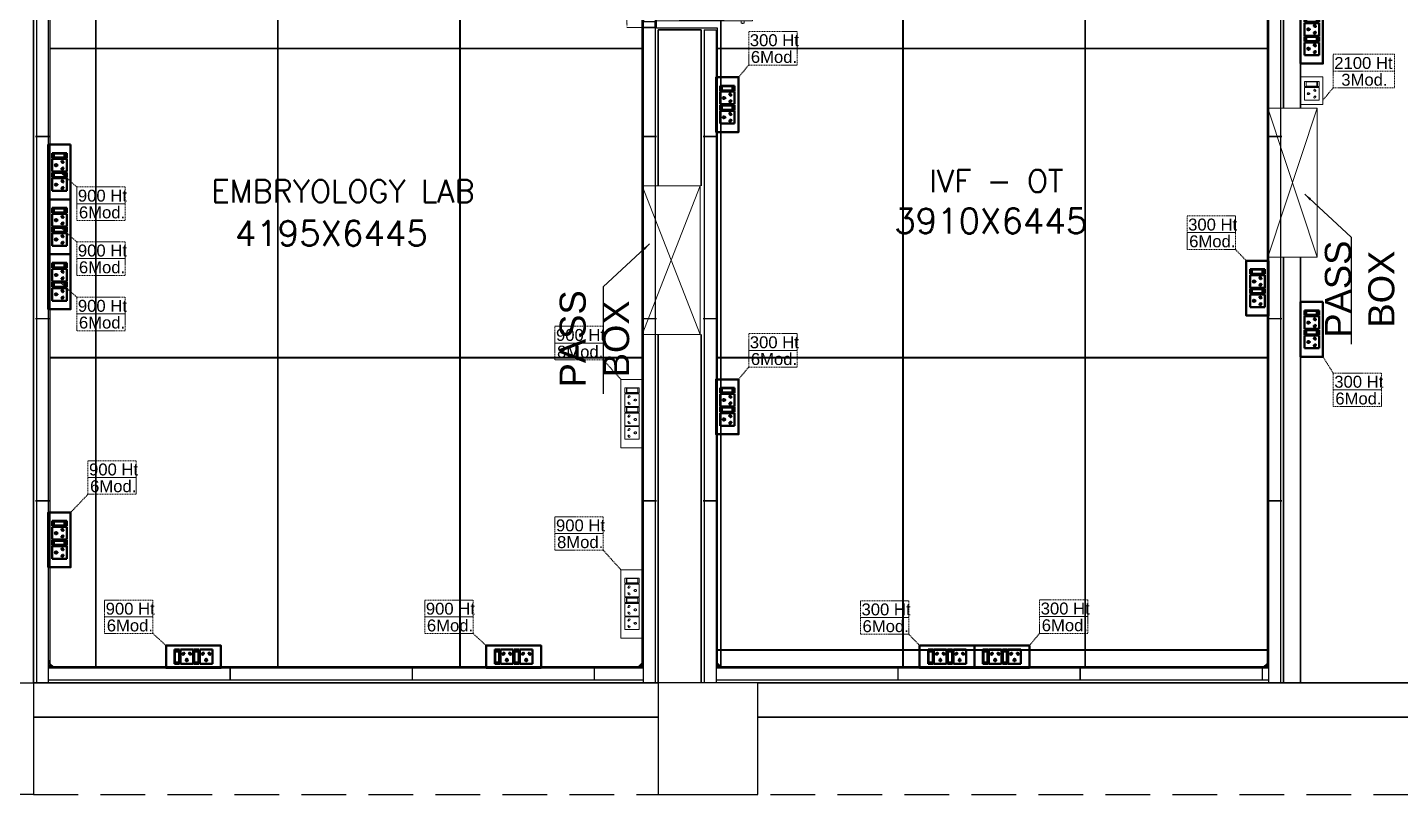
# Model space of a CAD drawing. Extents: x 3505867 to 3988380, y -625948 to -590408.
# Drawn here: x 3608277 to 3617498, y -613703 to -608553 of the extents above; entities that cross this region are included whole.
import ezdxf
from ezdxf.enums import TextEntityAlignment as Align

# ---------------------------------------------------------------- set-up
doc = ezdxf.new("R2010")
doc.units = 0
doc.header["$LTSCALE"] = 6
doc.header["$MEASUREMENT"] = 0
for name, pattern in [('1', [0]), ('DASHED2', [0.375, 0.25, -0.125]), ('HIDDEN', [0.375, 0.25, -0.125])]:
    doc.linetypes.add(name, pattern=pattern)
doc.layers.get('0').update_dxf_attribs({"linetype": 'CONTINUOUS'})
doc.layers.get('Defpoints').update_dxf_attribs({"linetype": 'CONTINUOUS'})
for name, color, linetype, lineweight in [('0 Room description', 6, 'CONTINUOUS', 5), ('0 Room Dimensions', 7, 'CONTINUOUS', 0), ('Ahlada 50mm Ceiling Panels', 191, 'CONTINUOUS', 0), ('Ahlada Coving', 3, 'CONTINUOUS', 0), ('Double Leaf Door', 4, 'CONTINUOUS', 18), ('ELE. 2N0S OF 6-16 UPS SOCKETS', 191, 'CONTINUOUS', 15), ('Partition-80WP', 7, 'CONTINUOUS', 5), ('WALL', 10, 'CONTINUOUS', 35), ('WIN', 151, 'CONTINUOUS', 9)]:
    doc.layers.add(name, color=color, linetype=linetype, lineweight=lineweight)
for name, color, linetype in [('80 mm Wall', 5, 'CONTINUOUS'), ('Chajja', 7, 'CONTINUOUS'), ('COL', 5, 'CONTINUOUS'), ('DIM', 7, 'CONTINUOUS'), ('ELE-8M 6-16A UPS SOCKET', 223, 'CONTINUOUS'), ('TEXT', 5, 'CONTINUOUS')]:
    doc.layers.add(name, color=color, linetype=linetype)
doc.layers.add('CFT_LOOPING', color=7, linetype='1', lineweight=0, true_color=0xd6d600)
doc.layers.add('ELE-6A AC SOCKET', color=7, linetype='CONTINUOUS', true_color=0x00ceb6)
doc.styles.add('ARIAL', font='')
doc.styles.add('ROMANS', font='romans.shx')
doc.styles.add('SIMPLEX', font='SIMPLEX')
doc.styles.get("Standard").update_dxf_attribs({"font": 'SIMPLEX'})
doc.styles.get('ARIAL').set_extended_font_data('Arial')
doc.dimstyles.new('AEPL1', dxfattribs={"dimtxt": 100, "dimasz": 25, "dimexe": 1.25, "dimexo": 50, "dimtad": 0, "dimdec": 0, "dimtxsty": 'ROMANS', "dimcen": 2.5, "dimclrd": 250, "dimclre": 250, "dimadec": 0, "dimazin": 0, "dimtfac": 1, "dimtdec": 0, "dimtmove": 0, "dimatfit": 3, "dimfxl": 1, "dimlwd": 0, "dimlwe": 0, "dimarcsym": 0})
doc.dimstyles.new('TEXT', dxfattribs={"dimscale": 0, "dimtxt": 500, "dimasz": 100, "dimexe": 75, "dimexo": 100, "dimgap": 50, "dimtad": 0, "dimdec": 0, "dimzin": 0, "dimdsep": 46, "dimtxsty": 'ARIAL', "dimblk": 'OBLIQUE', "dimcen": 0.09, "dimdle": 100, "dimclrd": 256, "dimclre": 256, "dimclrt": 6, "dimadec": 0, "dimazin": 0, "dimtfac": 1, "dimtdec": 0, "dimtofl": 0, "dimtmove": 2, "dimatfit": 3, "dimfxl": 1, "dimfrac": 2, "dimtolj": 1, "dimtzin": 0, "dimarcsym": 0})

# ---------------------------------------------------------------- blocks, each defined once
blk = doc.blocks.new('_Oblique')
at = {"color": 0, "linetype": 'ByBlock', "lineweight": -2}
blk.add_line((-0.5, -0.5), (0.5, 0.5), dxfattribs=at)
blk = doc.blocks.new('1500x80')
at = {"layer": 'Double Leaf Door'}
for points in [[(99336.2, -25417.9), (99341.1, -25417.9), (99341.1, -25121.4), (99336.2, -25121.4)], [(99379.8, -25121.4), (99374.8, -25121.4), (99374.8, -25417.9), (99379.8, -25417.9)], [(100704.2, -25121.4), (100709.2, -25121.4), (100709.2, -25417.9), (100704.2, -25417.9)], [(100747.8, -25417.9), (100742.9, -25417.9), (100742.9, -25121.4), (100747.8, -25121.4)]]:
    blk.add_hatch(color=6, dxfattribs=at).paths.add_polyline_path(points)
at = {"layer": 'Double Leaf Door', "color": 8}
for p, q in [((99321.8, -24985.1), (99321.8, -25003.1)), ((99336.2, -24983.1), (99323.7, -24983.1)), ((99336.2, -25581.8), (99336.2, -24927.6)), ((99336.2, -24927.6), (99379.8, -24927.6)), ((99336.2, -24983.1), (99336.2, -25005)), ((99358, -25121.4), (99358, -24927.6)), ((99379.8, -24927.6), (99379.8, -25581.8)), ((100747.8, -24927.6), (100704.2, -24927.6)), ((100704.2, -24927.6), (100704.2, -25581.8)), ((100726, -25121.4), (100726, -24927.6)), ((100747.8, -25581.8), (100747.8, -24927.6)), ((100747.8, -24983.1), (100760.3, -24983.1)), ((100747.8, -24983.1), (100747.8, -25005)), ((100762.2, -24985.1), (100762.2, -25003.1)), ((99323.7, -25005), (99336.2, -25005)), ((100760.3, -25005), (100747.8, -25005)), ((99358, -25581.8), (99358, -25417.9)), ((100726, -25581.8), (100726, -25417.9)), ((99292, -25581.8), (99292, -25661.8)), ((99332.2, -25581.8), (99292, -25581.8)), ((99294, -25583.8), (99294, -25659.8)), ((99330.2, -25583.8), (99294, -25583.8)), ((99330.2, -25658.9), (99330.2, -25583.8)), ((99332.2, -25656.9), (99332.2, -25581.8)), ((99379.8, -25581.8), (99336.2, -25581.8)), ((100704.2, -25581.8), (100747.8, -25581.8)), ((100751.8, -25656.9), (100751.8, -25581.8)), ((100751.8, -25581.8), (100792, -25581.8)), ((100753.8, -25658.9), (100753.8, -25583.8)), ((100753.8, -25583.8), (100790, -25583.8)), ((100790, -25583.8), (100790, -25659.8)), ((100792, -25581.8), (100792, -25661.8)), ((99292, -25661.8), (99332.2, -25661.8)), ((99294, -25659.8), (99332.2, -25659.8)), ((99342.1, -25658.9), (99330.2, -25658.9)), ((99344.1, -25656.9), (99332.2, -25656.9)), ((99332.2, -25659.8), (99342.1, -25659.8)), ((99332.2, -25661.8), (99344.1, -25661.8)), ((99342.1, -25659.8), (99342.1, -25658.9)), ((99344.1, -25661.8), (99344.1, -25656.9)), ((100739.9, -25661.8), (100739.9, -25656.9)), ((100739.9, -25656.9), (100751.8, -25656.9)), ((100751.8, -25661.8), (100739.9, -25661.8)), ((100741.9, -25659.8), (100741.9, -25658.9)), ((100741.9, -25658.9), (100753.8, -25658.9)), ((100751.8, -25659.8), (100741.9, -25659.8)), ((100790, -25659.8), (100751.8, -25659.8)), ((100792, -25661.8), (100751.8, -25661.8))]:
    blk.add_line(p, q, dxfattribs=at)
at = {"layer": 'Double Leaf Door', "color": 6}
for p, q in [((99379.8, -25121.4), (99336.2, -25121.4)), ((99336.2, -25121.4), (99336.2, -25417.9)), ((99341.1, -25417.9), (99341.1, -25121.4)), ((99374.8, -25417.9), (99374.8, -25121.4)), ((99379.8, -25417.9), (99379.8, -25121.4)), ((100704.2, -25417.9), (100704.2, -25121.4)), ((100704.2, -25121.4), (100747.8, -25121.4)), ((100709.2, -25417.9), (100709.2, -25121.4)), ((100742.9, -25417.9), (100742.9, -25121.4)), ((100747.8, -25121.4), (100747.8, -25417.9)), ((99336.2, -25417.9), (99379.8, -25417.9)), ((100747.8, -25417.9), (100704.2, -25417.9))]:
    blk.add_line(p, q, dxfattribs=at)
at = {"layer": 'Double Leaf Door', "color": 6, "ltscale": 100}
for p, q in [((99374.8, -25121.4), (99374.8, -25417.9)), ((100709.2, -25121.4), (100709.2, -25417.9))]:
    blk.add_line(p, q, dxfattribs=at)
at = {"layer": 'Double Leaf Door', "color": 6}
for points in [[(99336.2, -25121.4), (99336.2, -25417.9), (99341.1, -25417.9), (99341.1, -25121.4), (99336.2, -25121.4)], [(99379.8, -25121.4), (99379.8, -25417.9), (99374.8, -25417.9), (99374.8, -25121.4), (99379.8, -25121.4)], [(100704.2, -25121.4), (100704.2, -25417.9), (100709.2, -25417.9), (100709.2, -25121.4), (100704.2, -25121.4)], [(100747.8, -25121.4), (100747.8, -25417.9), (100742.9, -25417.9), (100742.9, -25121.4), (100747.8, -25121.4)]]:
    blk.add_lwpolyline(points, dxfattribs=at)
at = {"layer": 'Double Leaf Door', "ltscale": 5000}
for points in [[(99336.2, -25121.4), (99336.2, -25417.9), (99341.1, -25417.9), (99341.1, -25121.4), (99336.2, -25121.4)], [(100747.8, -25121.4), (100747.8, -25417.9), (100742.9, -25417.9), (100742.9, -25121.4), (100747.8, -25121.4)]]:
    blk.add_lwpolyline(points, dxfattribs=at)
at = {"layer": 'Double Leaf Door', "color": 8}
for centre, radius, start, end in [((99323.7, -24985.1), 1.98, 90, 180), ((99175.8, -25796.3), 892.3, 13.90597, 76.78637), ((100908.2, -25796.3), 892.3, 103.21363, 166.09403), ((100760.3, -24985.1), 1.98, 0, 90), ((99321.8, -24994.1), 3.72, 90, 270), ((99323.7, -25003.1), 1.98, 180, 270), ((100760.3, -25003.1), 1.98, 270, 0), ((100762.2, -24994.1), 3.72, 270, 90)]:
    blk.add_arc(centre, radius, start, end, dxfattribs=at)
blk = doc.blocks.new('*D135')
at = {"layer": 'Defpoints', "color": 0, "linetype": 'ByBlock'}
for p in [(-29068.9, 6885.2), (-28920, 6885.2), (-28920, 5385.2)]:
    blk.add_point(p, dxfattribs=at)
at = {"layer": 'DIM', "color": 250, "linetype": 'ByBlock', "lineweight": 0}
for p, q in [((-28970, 6885.2), (-29070.1, 6885.2)), ((-29068.9, 6860.2), (-29068.9, 6304.8)), ((-29068.9, 5410.2), (-29068.9, 5965.5)), ((-28970, 5385.2), (-29070.1, 5385.2))]:
    blk.add_line(p, q, dxfattribs=at)
at = {"layer": 'DIM', "color": 250, "linetype": 'ByBlock'}
for points in [[(-29064.7, 6860.2), (-29073, 6860.2), (-29068.9, 6885.2)], [(-29073, 5410.2), (-29064.7, 5410.2), (-29068.9, 5385.2)]]:
    blk.add_solid(points, dxfattribs=at)
at = {"layer": 'DIM', "color": 0, "linetype": 'ByBlock', "insert": (-29068.9, 6135.2), "char_height": 100, "attachment_point": 5, "rotation": 90, "style": 'ROMANS'}
blk.add_mtext('1500', dxfattribs=at)
blk = doc.blocks.new('A010004 Mezz.F. Layout Plan$0$b & c')
at = {"layer": 'Ahlada Coving', "color": 3}
for p, q in [((-4.1, 40.9), (-5.7, 42.5)), ((-2.7, 7.8), (-3.7, 7.8)), ((-3.7, 7.8), (-2.7, 6)), ((4.9, 15.3), (-2.7, 7.8)), ((-2.7, 6), (5.7, 14.4)), ((8.7, 11.4), (0.3, 3)), ((0.3, 3), (2.1, 2)), ((2.1, 3), (9.7, 10.6)), ((2.1, 2), (2.1, 3)), ((36.9, 0), (35.3, 1.6))]:
    blk.add_line(p, q, dxfattribs=at)
blk.add_lwpolyline([(-5.7, 30.7), (-5.7, 5.7), (0, 0), (25, 0), (22.8, 1.5), (13.2, 1.5), (3.6, 4.5), (3.6, 1.5), (0.6, 1.5), (-4.2, 6.3), (-4.2, 9.3), (-1.2, 9.3), (-4.2, 18.9), (-4.2, 28.4), (-5.7, 30.7)], dxfattribs=at)
for radius, start, end in [(44, 181.95475, 220.59761), (42.5, 184.1661, 265.90598), (44, 222.22858, 227.77458), (44, 229.40556, 268.11195)]:
    blk.add_arc((38.3, 44), radius, start, end, dxfattribs=at)
blk = doc.blocks.new('6MODULE-UPS')
at = {"layer": 'ELE. 2N0S OF 6-16 UPS SOCKETS', "color": 223, "lineweight": 50}
for p, q in [((-5.7, 91.9), (-5.7, 19.7)), ((-5.7, 91.9), (-5.7, 19.7)), ((19.4, 91.9), (-5.7, 91.9)), ((-5.7, 91.9), (19.4, 91.9)), ((-3.6, 84), (-3.6, 27.6)), ((17.3, 84), (-3.6, 84)), ((17.3, 27.6), (17.3, 84)), ((19.4, 19.7), (19.4, 91.9)), ((23.6, 91.9), (86.9, 91.9)), ((23.6, 19.7), (23.6, 91.9)), ((86.9, 91.9), (86.9, 19.7)), ((91.1, 91.9), (91.1, 19.7)), ((91.1, 91.9), (91.1, 19.7)), ((116.2, 91.9), (91.1, 91.9)), ((91.1, 91.9), (116.2, 91.9)), ((93.2, 84), (93.2, 27.6)), ((114.1, 84), (93.2, 84)), ((114.1, 27.6), (114.1, 84)), ((116.2, 19.7), (116.2, 91.9)), ((120.4, 19.7), (120.4, 91.9)), ((120.4, 91.9), (183.6, 91.9)), ((183.6, 91.9), (183.6, 19.7)), ((-5.7, 19.7), (19.4, 19.7)), ((-3.6, 30.1), (17.3, 30.1)), ((-3.6, 27.6), (17.3, 27.6)), ((86.9, 19.7), (23.6, 19.7)), ((91.1, 19.7), (116.2, 19.7)), ((93.2, 30.1), (114.1, 30.1)), ((93.2, 27.6), (114.1, 27.6)), ((183.6, 19.7), (120.4, 19.7))]:
    blk.add_line(p, q, dxfattribs=at)
blk.add_lwpolyline([(-48.1, 0), (226, 0), (226, 111.6), (-48.1, 111.6)], close=True, dxfattribs=at)
for centre, radius, start, end in [((55.3, 73.6), 4.92, 307.15837, 232.84163), ((55.3, 68.7), 3.14, 161.40312, 18.59688), ((152, 73.6), 4.92, 307.15837, 232.84163), ((152, 68.7), 3.14, 161.40312, 18.59688), ((37.2, 41.7), 4.24, 5.26891, 272.51003), ((40.6, 38.8), 3.42, 202.68381, 75.09514), ((69.9, 38.8), 3.42, 104.90486, 337.31619), ((73.3, 41.7), 4.24, 267.48997, 174.73109), ((134, 41.7), 4.24, 5.26891, 272.51003), ((137.3, 38.8), 3.42, 202.68381, 75.09514), ((166.7, 38.8), 3.42, 104.90486, 337.31619), ((170, 41.7), 4.24, 267.48997, 174.73109)]:
    blk.add_arc(centre, radius, start, end, dxfattribs=at)
blk = doc.blocks.new('5Y3AQY')
at = {"layer": 'ELE. 2N0S OF 6-16 UPS SOCKETS', "color": 72, "lineweight": 50}
for p, q in [((-311.5, -26.5), (-277.7, -26.5)), ((-311.5, -123.5), (-311.5, -26.5)), ((-311.5, -123.5), (-311.5, -26.5)), ((-308.7, -37), (-280.5, -37)), ((-308.7, -113), (-308.7, -37)), ((-308.7, -40.4), (-280.5, -40.4)), ((-280.5, -37), (-280.5, -113)), ((-277.7, -26.5), (-277.7, -123.5)), ((-272.1, -26.5), (-272.1, -123.5)), ((-187.1, -26.5), (-272.1, -26.5)), ((-187.1, -123.5), (-187.1, -26.5)), ((-181.4, -26.5), (-147.6, -26.5)), ((-181.4, -123.5), (-181.4, -26.5)), ((-181.4, -123.5), (-181.4, -26.5)), ((-178.6, -37), (-150.4, -37)), ((-178.6, -113), (-178.6, -37)), ((-178.6, -40.4), (-150.4, -40.4)), ((-150.4, -37), (-150.4, -113)), ((-147.6, -26.5), (-147.6, -123.5)), ((-57, -26.5), (-142, -26.5)), ((-142, -26.5), (-142, -123.5)), ((-57, -123.5), (-57, -26.5)), ((-311.5, -123.5), (-277.7, -123.5)), ((-277.7, -123.5), (-311.5, -123.5)), ((-280.5, -113), (-308.7, -113)), ((-272.1, -123.5), (-187.1, -123.5)), ((-181.4, -123.5), (-147.6, -123.5)), ((-147.6, -123.5), (-181.4, -123.5)), ((-150.4, -113), (-178.6, -113)), ((-142, -123.5), (-57, -123.5))]:
    blk.add_line(p, q, dxfattribs=at)
blk.add_lwpolyline([(-368.5, 0), (0, 0), (0, -150), (-368.5, -150)], close=True, dxfattribs=at)
for centre, radius, start, end in [((-253.8, -56.1), 5.7, 87.48997, 354.73109), ((-249.3, -52.1), 4.6, 284.90486, 157.31619), ((-229.6, -92.3), 4.22, 341.40312, 198.59688), ((-209.8, -52.1), 4.6, 22.68381, 255.09514), ((-205.3, -56.1), 5.7, 185.26891, 92.51003), ((-123.7, -56.1), 5.7, 87.48997, 354.73109), ((-119.2, -52.1), 4.6, 284.90486, 157.31619), ((-99.5, -92.3), 4.22, 341.40312, 198.59688), ((-79.7, -52.1), 4.6, 22.68381, 255.09514), ((-75.2, -56.1), 5.7, 185.26891, 92.51003), ((-229.6, -99), 6.62, 127.15837, 52.84163), ((-99.5, -99), 6.62, 127.15837, 52.84163)]:
    blk.add_arc(centre, radius, start, end, dxfattribs=at)
blk = doc.blocks.new('543E')
at = {"layer": 'ELE. 2N0S OF 6-16 UPS SOCKETS', "color": 72, "linetype": 'ByBlock'}
for p, q in [((-123.5, -57), (-123.5, -90.8)), ((-26.5, -57), (-123.5, -57)), ((-26.5, -57), (-123.5, -57)), ((-123.5, -90.8), (-26.5, -90.8)), ((-113, -59.8), (-113, -88)), ((-37, -59.8), (-113, -59.8)), ((-113, -88), (-37, -88)), ((-109.6, -59.8), (-109.6, -88)), ((-37, -88), (-37, -59.8)), ((-26.5, -57), (-26.5, -90.8)), ((-26.5, -90.8), (-26.5, -57)), ((-123.5, -96.4), (-26.5, -96.4)), ((-123.5, -181.4), (-123.5, -96.4)), ((-26.5, -181.4), (-123.5, -181.4)), ((-26.5, -96.4), (-26.5, -181.4)), ((-123.5, -187.1), (-123.5, -220.9)), ((-26.5, -187.1), (-123.5, -187.1)), ((-26.5, -187.1), (-123.5, -187.1)), ((-123.5, -220.9), (-26.5, -220.9)), ((-123.5, -311.5), (-123.5, -226.5)), ((-123.5, -226.5), (-26.5, -226.5)), ((-113, -189.9), (-113, -218)), ((-37, -189.9), (-113, -189.9)), ((-113, -218), (-37, -218)), ((-109.6, -189.9), (-109.6, -218)), ((-37, -218), (-37, -189.9)), ((-26.5, -187.1), (-26.5, -220.9)), ((-26.5, -220.9), (-26.5, -187.1)), ((-26.5, -226.5), (-26.5, -311.5)), ((-26.5, -311.5), (-123.5, -311.5)), ((-123.5, -402.2), (-123.5, -317.1)), ((-123.5, -317.1), (-26.5, -317.1)), ((-26.5, -317.1), (-26.5, -402.2)), ((-26.5, -402.2), (-123.5, -402.2))]:
    blk.add_line(p, q, dxfattribs=at)
blk.add_lwpolyline([(-150, 0), (-150, -459.1), (0, -459.1), (0, 0)], close=True, dxfattribs=at)
for centre, radius, start, end in [((-97.9, -119.2), 4.6, 112.68381, 345.09514), ((-97.9, -158.6), 4.6, 14.90486, 247.31619), ((-93.9, -114.7), 5.7, 275.26891, 182.51003), ((-93.9, -163.1), 5.7, 177.48997, 84.73109), ((-57.7, -138.9), 4.22, 71.40312, 288.59688), ((-51, -138.9), 6.62, 217.15837, 142.84163), ((-97.9, -249.3), 4.6, 112.68381, 345.09514), ((-93.9, -244.8), 5.7, 275.26891, 182.51003), ((-57.7, -269), 4.22, 71.40312, 288.59688), ((-51, -269), 6.62, 217.15837, 142.84163), ((-97.9, -288.7), 4.6, 14.90486, 247.31619), ((-97.9, -339.9), 4.6, 112.68381, 345.09514), ((-93.9, -293.2), 5.7, 177.48997, 84.73109), ((-93.9, -335.4), 5.7, 275.26891, 182.51003), ((-57.7, -359.7), 4.22, 71.40312, 288.59688), ((-51, -359.7), 6.62, 217.15837, 142.84163), ((-97.9, -379.4), 4.6, 14.90486, 247.31619), ((-93.9, -383.9), 5.7, 177.48997, 84.73109)]:
    blk.add_arc(centre, radius, start, end, dxfattribs=at)
blk = doc.blocks.new('EQ2WE')
at = {"layer": 'ELE-6A AC SOCKET', "lineweight": 0}
for p, q in [((-99, 170), (-215, 170)), ((-215, 170), (-215, 36)), ((-99, 36), (-99, 170)), ((-91, 36), (-91, 170)), ((-91, 170), (-45, 170)), ((-45, 170), (-91, 170)), ((-87, 51), (-87, 155)), ((-87, 155), (-48, 155)), ((-48, 155), (-48, 51)), ((-45, 170), (-45, 36)), ((-45, 170), (-45, 36)), ((-215, 36), (-99, 36)), ((-45, 36), (-91, 36)), ((-48, 55), (-87, 55)), ((-48, 51), (-87, 51))]:
    blk.add_line(p, q, dxfattribs=at)
blk.add_lwpolyline([(0, 0), (-257, 0), (-257, 206), (0, 206)], close=True, dxfattribs=at)
for centre, radius, start, end in [((-157, 136), 9.08, 307.1584, 232.8416), ((-157, 127), 5.79, 161.4031, 18.5969), ((-190, 77), 7.83, 5.2689, 272.51), ((-184, 72), 6.31, 202.6838, 75.0951), ((-130, 72), 6.31, 104.9049, 337.3162), ((-124, 77), 7.83, 267.49, 174.7311)]:
    blk.add_arc(centre, radius, start, end, dxfattribs=at)
blk = doc.blocks.new('CIVIL IVF')
at = {"layer": '80 mm Wall', "ltscale": 500}
for p, q in [((-33035, 7430.2), (-33035, 985.2)), ((-32955, 7430.2), (-32955, 985.2)), ((-24760, 7430.2), (-24760, 985.2)), ((-24680, 7430.2), (-24680, 985.2)), ((-28960, 5385.2), (-28960, 985.2)), ((-28880, 5385.2), (-28880, 985.2)), ((-28550, 5370.2), (-28550, 985.2)), ((-28470, 5370.2), (-28470, 985.2)), ((-32955, 1085.2), (-28960, 1085.2)), ((-28470, 1085.2), (-24760, 1085.2)), ((-32955, 1005.2), (-28960, 1005.2)), ((-28470, 1005.2), (-24760, 1005.2))]:
    blk.add_line(p, q, dxfattribs=at)
at = {"layer": '80 mm Wall', "color": 8, "ltscale": 500}
for p, q in [((-28880, 5385.2), (-28960, 5385.2)), ((-28550, 5370.2), (-28470, 5370.2))]:
    blk.add_line(p, q, dxfattribs=at)
at = {"layer": 'Ahlada 50mm Ceiling Panels', "linetype": 'ByBlock', "lineweight": -2}
for p, q in [((-32945, 7320.2), (-32945, 1095.2)), ((-32639, 7320.2), (-32639, 1095.2)), ((-32636, 7320.2), (-32636, 1095.2)), ((-31416, 7320.2), (-31416, 1095.2)), ((-31413, 7320.2), (-31413, 1095.2)), ((-30193, 7320.2), (-30193, 1095.2)), ((-30190, 7320.2), (-30190, 1095.2)), ((-28970, 7320.2), (-28970, 1095.2)), ((-28870, 5380.2), (-28870, 7320.2)), ((-28439, 1095.2), (-28439, 7320.2)), ((-28436, 1095.2), (-28436, 7320.2)), ((-27216, 1095.2), (-27216, 7320.2)), ((-27213, 1095.2), (-27213, 7320.2)), ((-25993, 1095.2), (-25993, 7320.2)), ((-25990, 1095.2), (-25990, 7320.2)), ((-24770, 7320.2), (-24770, 1095.2)), ((-28460, 1095.2), (-28460, 5380.2)), ((-32945, 5247.2), (-28970, 5247.2)), ((-32945, 5244.2), (-28970, 5244.2)), ((-28460, 5247.2), (-24770, 5247.2)), ((-28460, 5244.2), (-24770, 5244.2)), ((-32945, 3171.2), (-28970, 3171.2)), ((-32945, 3168.2), (-28970, 3168.2)), ((-28460, 3171.2), (-24770, 3171.2)), ((-28460, 3168.2), (-24770, 3168.2)), ((-28460, 1208.2), (-24770, 1208.2)), ((-28460, 1205.2), (-24770, 1205.2)), ((-32945, 1095.2), (-28970, 1095.2)), ((-28460, 1095.2), (-24770, 1095.2))]:
    blk.add_line(p, q, dxfattribs=at)
at = {"layer": 'Ahlada 50mm Ceiling Panels', "color": 8, "linetype": 'ByBlock', "lineweight": -2}
blk.add_line((-28460, 5380.2), (-28870, 5380.2), dxfattribs=at)
at = {"layer": 'Chajja', "color": 8, "linetype": 'HIDDEN', "ltscale": 200}
blk.add_line((-33055, 235.2), (-10540, 235.2), dxfattribs=at)
at = {"layer": 'COL', "color": 8}
for points in [[(-33805, 985.2), (-33055, 985.2), (-33055, 235.2), (-33805, 235.2)], [(-28860, 235.2), (-28190, 235.2), (-28190, 985.2), (-28860, 985.2)]]:
    blk.add_lwpolyline(points, close=True, dxfattribs=at)
at = {"layer": 'Partition-80WP', "color": 8, "ltscale": 0.5}
for p, q in [((-28871, 5385.2), (-28966.3, 5385.2)), ((-28871, 5382.2), (-28966.3, 5382.2))]:
    blk.add_line(p, q, dxfattribs=at)
at = {"layer": 'Partition-80WP', "ltscale": 0.5}
for p, q in [((-32946, 4654.3, -92016.4), (-33041.3, 4654.3, -92016.4)), ((-32946, 4651.3, -92016.4), (-33041.3, 4651.3, -92016.4)), ((-28871, 4654.3, -92016.4), (-28966.3, 4654.3, -92016.4)), ((-28871, 4651.3, -92016.4), (-28966.3, 4651.3, -92016.4)), ((-28461, 4654.3, -92016.4), (-28556.3, 4654.3, -92016.4)), ((-28461, 4651.3, -92016.4), (-28556.3, 4651.3, -92016.4)), ((-24671, 4654.3, -92016.4), (-24766.3, 4654.3, -92016.4)), ((-24671, 4651.3, -92016.4), (-24766.3, 4651.3, -92016.4)), ((-32946, 3431.3, -92016.4), (-33041.3, 3431.3, -92016.4)), ((-32946, 3428.3, -92016.4), (-33041.3, 3428.3, -92016.4)), ((-28871, 3431.3, -92016.4), (-28966.3, 3431.3, -92016.4)), ((-28871, 3428.3, -92016.4), (-28966.3, 3428.3, -92016.4)), ((-28461, 3431.3, -92016.4), (-28556.3, 3431.3, -92016.4)), ((-28461, 3428.3, -92016.4), (-28556.3, 3428.3, -92016.4)), ((-24671, 3431.3, -92016.4), (-24766.3, 3431.3, -92016.4)), ((-24671, 3428.3, -92016.4), (-24766.3, 3428.3, -92016.4)), ((-32946, 2208.3, -92016.4), (-33041.3, 2208.3, -92016.4)), ((-32946, 2205.3, -92016.4), (-33041.3, 2205.3, -92016.4)), ((-28871, 2208.3, -92016.4), (-28966.3, 2208.3, -92016.4)), ((-28871, 2205.3, -92016.4), (-28966.3, 2205.3, -92016.4)), ((-28461, 2208.3, -92016.4), (-28556.3, 2208.3, -92016.4)), ((-28461, 2205.3, -92016.4), (-28556.3, 2205.3, -92016.4)), ((-24671, 2208.3, -92016.4), (-24766.3, 2208.3, -92016.4)), ((-24671, 2205.3, -92016.4), (-24766.3, 2205.3, -92016.4)), ((-31735, 1095.1, -92016.4), (-31735, 999.8, -92016.4)), ((-31732, 1095.1, -92016.4), (-31732, 999.8, -92016.4)), ((-30512, 1095.1, -92016.4), (-30512, 999.8, -92016.4)), ((-30509, 1095.1, -92016.4), (-30509, 999.8, -92016.4)), ((-29289, 1095.1, -92016.4), (-29289, 999.8, -92016.4)), ((-29286, 1095.1, -92016.4), (-29286, 999.8, -92016.4)), ((-27250, 1095.1, -92016.4), (-27250, 999.8, -92016.4)), ((-27247, 1095.1, -92016.4), (-27247, 999.8, -92016.4)), ((-26027, 1095.1, -92016.4), (-26027, 999.8, -92016.4)), ((-26024, 1095.1, -92016.4), (-26024, 999.8, -92016.4)), ((-24804, 1095.1, -92016.4), (-24804, 999.8, -92016.4)), ((-24801, 1095.1, -92016.4), (-24801, 999.8, -92016.4))]:
    blk.add_line(p, q, dxfattribs=at)
at = {"layer": 'WALL', "color": 8, "linetype": 'ByBlock'}
for p, q in [((-24660, 7430.2), (-24660, 4842.7)), ((-24545, 7430.2), (-24545, 4842.7)), ((-33055, 6910.2), (-33055, 985.2)), ((-33055, 6910.2), (-33055, 985.2)), ((-28860, 5370.2), (-28860, 4322.7)), ((-28860, 5370.2), (-28570, 5370.2)), ((-28570, 5370.2), (-28570, 4322.7)), ((-24660, 3842.7), (-24660, 985.2)), ((-24545, 3842.7), (-24545, 985.2)), ((-28860, 3322.7), (-28860, 985.2)), ((-28570, 3322.7), (-28570, 985.2)), ((-33055, 985.2), (-28860, 985.2)), ((-28190, 985.2), (-23015, 985.2)), ((-33055, 755.2), (-28860, 755.2)), ((-28190, 755.2), (-23015, 755.2))]:
    blk.add_line(p, q, dxfattribs=at)
at = {"layer": 'WIN', "color": 8, "linetype": 'Continuous'}
for p, q in [((-24434.8, 3842.7), (-24764.8, 4842.7)), ((-24764.8, 3842.7), (-24434.8, 4842.7)), ((-28577.5, 3322.7), (-28967.5, 4322.7)), ((-28967.5, 3322.7), (-28577.5, 4322.7))]:
    blk.add_line(p, q, dxfattribs=at)
for points in [[(-24764.8, 3842.7), (-24434.8, 3842.7), (-24434.8, 4842.7), (-24764.8, 4842.7)], [(-28967.5, 3322.7), (-28577.5, 3322.7), (-28577.5, 4322.7), (-28967.5, 4322.7)]]:
    blk.add_lwpolyline(points, close=True, dxfattribs=at)
at = {"layer": 'Ahlada Coving', "ltscale": 500, "yscale": 1.418185559101401, "zscale": 1.418185559101401}
for p, xscale in [((-32947, 1085.2), 1.418185559101401), ((-28968, 1085.2), -1.418185559101401), ((-28462, 1085.2), 1.418185559101401), ((-24768, 1085.2), -1.418185559101401)]:
    blk.add_blockref('A010004 Mezz.F. Layout Plan$0$b & c', p, dxfattribs=dict(at, xscale=xscale))
at = {"layer": 'Double Leaf Door', "color": 8, "rotation": 270}
blk.add_blockref('1500x80', (-3298.2, 106177.2), dxfattribs=at)
at = {"layer": '0 Room description', "color": 8, "style": 'SIMPLEX'}
for s, p in [('IVF - OT', (-26588.7, 4355, -1610551)), ('EMBRYOLOGY LAB', (-30975.6, 4286.1, -1610551))]:
    blk.add_text(s, height=150, dxfattribs=at).set_placement(p, align=Align.MIDDLE)
at = {"layer": '0 Room Dimensions', "color": 8, "lineweight": 0, "style": 'SIMPLEX'}
for s, p in [('3910X6445', (-27273.6, 4002.3, 241159.2)), ('4195X6445', (-31702.5, 3919.4, 241159.2))]:
    blk.add_text(s, height=168, dxfattribs=at).set_placement(p)
at = {"layer": 'DIM', "color": 8, "linetype": 'Continuous', "char_height": 175, "width": 1149.25, "attachment_point": 5, "rotation": 90, "style": 'ARIAL'}
for insert in [(-24147.6, 3628.3), (-29286.4, 3294.5, -101230.8)]:
    blk.add_mtext('PASS BOX', dxfattribs=dict(at, insert=insert))
at = {"layer": 'DIM', "color": 8, "linetype": 'ByBlock'}
dim = blk.add_linear_dim(base=(-29068.9, 6885.2), p1=(-28920, 5385.2), p2=(-28920, 6885.2), angle=90, dimstyle='AEPL1', dxfattribs=at)
dim.commit()
dim.dimension.update_dxf_attribs({"geometry": '*D135', "text_midpoint": (-29068.9, 6135.2), "dimtype": 160})
at = {"layer": 'WIN', "color": 8, "linetype": 'Continuous'}
for points in [[(-24516.3, 4265.3), (-24204.8, 3976.8), (-24204.8, 3259)], [(-28917.6, 3931.5, -101230.8), (-29229.1, 3643, -101230.8), (-29229.1, 2925.2, -101230.8)]]:
    blk.add_leader(points, dimstyle='TEXT', override={"dimscale": 1, "dimtxt": 200, "dimasz": 50, "dimfxl": 0.18}, dxfattribs=at)

msp = doc.modelspace()

# ---------------------------------------------------------------- linework, layer by layer
at = {"layer": 'CFT_LOOPING', "color": 7, "linetype": 'DASHED2', "ltscale": 5}
for p, q in [((3613120.8, -608805.6), (3613052.2, -608887.6)), ((3617045.8, -608958.6), (3616977.2, -609040.6)), ((3608608.4, -609624.3), (3608492.2, -609520.8)), ((3608608.4, -609992.8), (3608492.2, -609889.3)), ((3616389.1, -610043.4), (3616462.2, -610119.4)), ((3608608.4, -610364.1), (3608492.2, -610260.5)), ((3612144, -610784.6), (3612262.2, -610915.7)), ((3617045.8, -610873.8), (3616977.2, -610764.2)), ((3613120.8, -610833.8), (3613052.2, -610915.7)), ((3608683.4, -611687.7), (3608567.2, -611809.3)), ((3612144, -612063), (3612262.2, -612194.1)), ((3609120, -612622.5), (3609207.9, -612703.2)), ((3611270, -612622.5), (3611357.9, -612703.2)), ((3614195.7, -612627.2), (3614268.7, -612703.2)), ((3615074.3, -612621.3), (3615005.7, -612703.2))]:
    msp.add_line(p, q, dxfattribs=at)
for points in [[(3613120.8, -608580.6), (3613445.6, -608580.6), (3613445.6, -608693.1), (3613120.8, -608693.1)], [(3613120.8, -608693.1), (3613445.6, -608693.1), (3613445.6, -608805.6), (3613120.8, -608805.6)], [(3617045.8, -608733.6), (3617458.4, -608733.6), (3617458.4, -608846.1), (3617045.8, -608846.1)], [(3617045.8, -608846.1), (3617458.4, -608846.1), (3617458.4, -608958.6), (3617045.8, -608958.6)], [(3608608.4, -609624.3), (3608933.3, -609624.3), (3608933.3, -609736.8), (3608608.4, -609736.8)], [(3608608.4, -609736.8), (3608933.3, -609736.8), (3608933.3, -609849.3), (3608608.4, -609849.3)], [(3616064.3, -609818.4), (3616389.1, -609818.4), (3616389.1, -609930.9), (3616064.3, -609930.9)], [(3616064.3, -609930.9), (3616389.1, -609930.9), (3616389.1, -610043.4), (3616064.3, -610043.4)], [(3608608.4, -609992.8), (3608933.3, -609992.8), (3608933.3, -610105.3), (3608608.4, -610105.3)], [(3608608.4, -610105.3), (3608933.3, -610105.3), (3608933.3, -610217.8), (3608608.4, -610217.8)], [(3608608.4, -610364.1), (3608933.3, -610364.1), (3608933.3, -610476.6), (3608608.4, -610476.6)], [(3608608.4, -610476.6), (3608933.3, -610476.6), (3608933.3, -610589.1), (3608608.4, -610589.1)], [(3613120.8, -610608.8), (3613445.6, -610608.8), (3613445.6, -610721.3), (3613120.8, -610721.3)], [(3613120.8, -610721.3), (3613445.6, -610721.3), (3613445.6, -610833.8), (3613120.8, -610833.8)], [(3617045.8, -610873.8), (3617370.6, -610873.8), (3617370.6, -610986.3), (3617045.8, -610986.3)], [(3617045.8, -610986.3), (3617370.6, -610986.3), (3617370.6, -611098.8), (3617045.8, -611098.8)], [(3608683.4, -611462.7), (3609008.3, -611462.7), (3609008.3, -611575.2), (3608683.4, -611575.2)], [(3608683.4, -611575.2), (3609008.3, -611575.2), (3609008.3, -611687.7), (3608683.4, -611687.7)], [(3611819.2, -611838), (3612144, -611838), (3612144, -611950.5), (3611819.2, -611950.5)], [(3611819.2, -611950.5), (3612144, -611950.5), (3612144, -612063), (3611819.2, -612063)], [(3608795.2, -612397.5), (3609120, -612397.5), (3609120, -612510), (3608795.2, -612510)], [(3610945.2, -612397.5), (3611270, -612397.5), (3611270, -612510), (3610945.2, -612510)], [(3613870.8, -612402.2), (3614195.7, -612402.2), (3614195.7, -612514.7), (3613870.8, -612514.7)], [(3615074.3, -612396.3), (3615399.1, -612396.3), (3615399.1, -612508.8), (3615074.3, -612508.8)], [(3608795.2, -612510), (3609120, -612510), (3609120, -612622.5), (3608795.2, -612622.5)], [(3610945.2, -612510), (3611270, -612510), (3611270, -612622.5), (3610945.2, -612622.5)], [(3613870.8, -612514.7), (3614195.7, -612514.7), (3614195.7, -612627.2), (3613870.8, -612627.2)], [(3615074.3, -612508.8), (3615399.1, -612508.8), (3615399.1, -612621.3), (3615074.3, -612621.3)]]:
    msp.add_lwpolyline(points, close=True, dxfattribs=at)
at = {"layer": 'CFT_LOOPING', "color": 7, "linetype": 'DASHED2', "ltscale": 5, "elevation": 0}
for points in [[(3611819.2, -610559.6), (3612144, -610559.6), (3612144, -610672.1), (3611819.2, -610672.1)], [(3611819.2, -610672.1), (3612144, -610672.1), (3612144, -610784.6), (3611819.2, -610784.6)]]:
    msp.add_lwpolyline(points, close=True, dxfattribs=at)

# ---------------------------------------------------------------- block references
at = {"linetype": 'ByBlock'}
msp.add_blockref('CIVIL IVF', (3641372.2, -613938.4), dxfattribs=at)
at = {"layer": 'ELE-6A AC SOCKET', "color": 254, "linetype": 'ByBlock', "true_color": 0xdebad0, "xscale": 0.7286145446852714, "yscale": 0.7286145446852714, "zscale": 0.7286145446852714, "rotation": 90}
msp.add_blockref('EQ2WE', (3616977.2, -608883.6), dxfattribs=at)
at = {"layer": 'ELE-8M 6-16A UPS SOCKET', "color": 254, "linetype": 'ByBlock', "true_color": 0xdebad0}
for p in [(3612412.2, -610915.7), (3612412.2, -612194.1)]:
    msp.add_blockref('543E', p, dxfattribs=at)
at = {"layer": 'ELE. 2N0S OF 6-16 UPS SOCKETS', "xscale": -1.344445831101533, "yscale": 1.344445831101533, "zscale": 1.344445831101533}
for p, rotation in [((3616977.2, -608491.7), 89.99999999999935), ((3613052.2, -608952.2), 89.99999999999932), ((3616612.2, -610184.1), 89.99999999999932), ((3616977.2, -610460.4), 89.99999999999939), ((3613052.2, -610980.4), 89.99999999999937), ((3614333.3, -612703.2), 179.9999999999996), ((3614701.8, -612703.2), 179.9999999999996)]:
    msp.add_blockref('6MODULE-UPS', p, dxfattribs=dict(at, rotation=rotation))
at = {"layer": 'ELE. 2N0S OF 6-16 UPS SOCKETS', "color": 3, "linetype": 'ByBlock', "rotation": 270}
for p in [(3608567.2, -609707.8), (3608567.2, -610076.3), (3608567.2, -610444.8), (3608567.2, -612177.8)]:
    msp.add_blockref('5Y3AQY', p, dxfattribs=at)
at = {"layer": 'ELE. 2N0S OF 6-16 UPS SOCKETS', "color": 3, "linetype": 'ByBlock'}
for p in [(3609576.4, -612703.2), (3611726.4, -612703.2)]:
    msp.add_blockref('5Y3AQY', p, dxfattribs=at)

# ---------------------------------------------------------------- texts
at = {"layer": 'TEXT', "color": 7, "char_height": 80, "attachment_point": 1}
for s, insert, width in [('\\A1;{\\fArial|b0|i0|c0|p34;300 Ht\\P}', (3613128.2, -608598.7), 8957.987), ('\\A1;{\\fArial|b0|i0|c0|p34;6Mod.\\P}', (3613135.2, -608711.2), 352.575), ('\\A1;{\\fArial|b0|i0|c0|p34;2100 Ht}', (3617053.2, -608751.7), 8957.987), ('\\A1;{\\fArial|b0|i0|c0|p34;3Mod.}', (3617100.3, -608864.2), 352.575), ('\\A1;{\\fArial|b0|i0|c0|p34;900 Ht\\P}', (3608615.9, -609642.4), 8957.987), ('\\A1;{\\fArial|b0|i0|c0|p34;6Mod.\\P}', (3608622.9, -609754.9), 352.575), ('\\A1;{\\fArial|b0|i0|c0|p34;300 Ht\\P}', (3616071.8, -609836.5), 8957.987), ('\\A1;{\\fArial|b0|i0|c0|p34;6Mod.\\P}', (3616078.8, -609949), 352.575), ('\\A1;{\\fArial|b0|i0|c0|p34;900 Ht\\P}', (3608615.9, -610010.8), 8957.987), ('\\A1;{\\fArial|b0|i0|c0|p34;6Mod.\\P}', (3608622.9, -610123.3), 352.575), ('\\A1;{\\fArial|b0|i0|c0|p34;900 Ht\\P}', (3608615.9, -610382.1), 8957.987), ('\\A1;{\\fArial|b0|i0|c0|p34;6Mod.\\P}', (3608622.9, -610494.6), 352.575), ('\\A1;{\\fArial|b0|i0|c0|p34;900 Ht\\P}', (3611826.7, -610577.7), 8957.987), ('\\A1;{\\fArial|b0|i0|c0|p34;8Mod.\\P}', (3611833.7, -610690.2), 352.575), ('\\A1;{\\fArial|b0|i0|c0|p34;300 Ht\\P}', (3613128.2, -610626.9), 8957.987), ('\\A1;{\\fArial|b0|i0|c0|p34;6Mod.\\P}', (3613135.2, -610739.4), 352.575), ('\\A1;{\\fArial|b0|i0|c0|p34;300 Ht\\P}', (3617053.2, -610891.9), 8957.987), ('\\A1;{\\fArial|b0|i0|c0|p34;6Mod.\\P}', (3617060.2, -611004.4), 352.575), ('\\A1;{\\fArial|b0|i0|c0|p34;900 Ht\\P}', (3608690.9, -611480.7), 8957.987), ('\\A1;{\\fArial|b0|i0|c0|p34;6Mod.\\P}', (3608697.9, -611593.2), 352.575), ('\\A1;{\\fArial|b0|i0|c0|p34;900 Ht\\P}', (3611826.7, -611856.1), 8957.987), ('\\A1;{\\fArial|b0|i0|c0|p34;8Mod.\\P}', (3611833.7, -611968.6), 352.575), ('\\A1;{\\fArial|b0|i0|c0|p34;900 Ht\\P}', (3608802.6, -612415.6), 8957.987), ('\\A1;{\\fArial|b0|i0|c0|p34;900 Ht\\P}', (3610952.6, -612415.6), 8957.987), ('\\A1;{\\fArial|b0|i0|c0|p34;300 Ht\\P}', (3613878.3, -612420.3), 8957.987), ('\\A1;{\\fArial|b0|i0|c0|p34;300 Ht\\P}', (3615081.7, -612414.4), 8957.987), ('\\A1;{\\fArial|b0|i0|c0|p34;6Mod.\\P}', (3608809.7, -612528.1), 352.575), ('\\A1;{\\fArial|b0|i0|c0|p34;6Mod.\\P}', (3610959.7, -612528.1), 352.575), ('\\A1;{\\fArial|b0|i0|c0|p34;6Mod.\\P}', (3613885.3, -612532.8), 352.575), ('\\A1;{\\fArial|b0|i0|c0|p34;6Mod.\\P}', (3615088.7, -612526.9), 352.575)]:
    msp.add_mtext(s, dxfattribs=dict(at, insert=insert, width=width))

doc.saveas('drawing.dxf')
